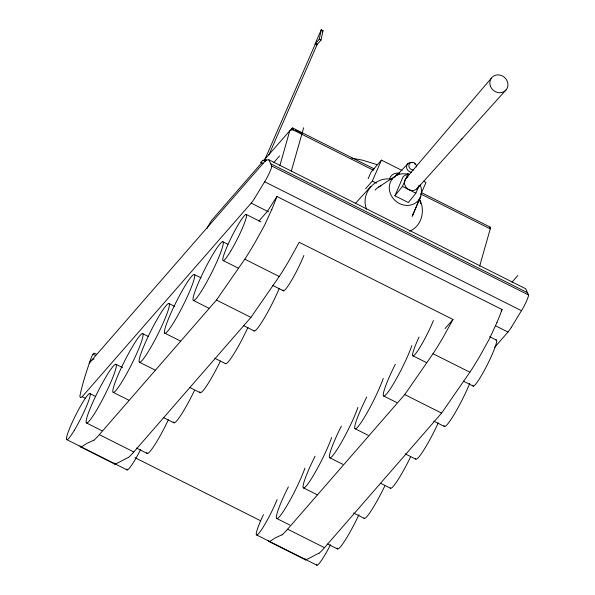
<?xml version="1.0" encoding="UTF-8"?>
<svg xmlns="http://www.w3.org/2000/svg" width="595" height="595" viewBox="0 0 595 595"><rect width="100%" height="100%" fill="white"/><g stroke="black" fill="none" stroke-linecap="round" stroke-linejoin="round"><path stroke-width="0.89" d="M321.27 29.75L315.023 44.045L319.277 39.181L321.27 29.75L323.018 30.628L321.017 40.058L316.771 44.922M279.806 165.819L289.765 130.796L291.409 129.97L293.61 129.807M291.319 171.144L303.643 127.776M479.615 266.285L490.25 228.882A10.479 1.227 -63.3 0 0 489.663 227.625M271.811 209.418L264.515 225.356L255.002 242.567A108.156 12.696 -63.3 0 1 252.942 246.062L248.688 253.068A65.391 7.676 -63.3 0 1 244.746 259.197L216.454 300.066L98.041 436.128A118.368 13.893 -63.3 0 1 93.809 440.307M496.959 322.453L489.655 338.391L480.15 355.609A108.156 12.696 -63.3 0 1 478.09 359.097L473.828 366.103A65.391 7.676 -63.3 0 1 469.886 372.232L441.594 413.101L323.182 549.17A118.368 13.893 -63.3 0 1 318.95 553.343M412.119 216.513L419.973 198.053M413.071 214.319L420.791 196.157M419.2 185.581L415.875 193.182L408.341 202.545L394.902 195.792L403.239 176.447L407.969 173.77L409.553 174.558M264.864 159.482L315.409 43.792M322.282 32.309L323.018 30.628M268.925 154.879L317.239 44.29M368.156 178.716L371.079 172.014L381.462 160.122L402.071 170.475M365.59 188.764L372.306 181.073L381.462 160.122M394.902 195.792L402.436 186.428L407.969 173.77M420.851 194.208L425.975 182.472L423.506 181.23M132.521 453.442L250.934 317.373L279.226 276.497A65.391 7.676 -63.3 0 0 283.168 270.375L287.422 263.369A108.454 12.733 -63.3 0 0 289.349 260.112L299.196 242.269L452.996 319.485L443.141 337.32A108.454 12.733 -63.3 0 1 441.222 340.585L437.548 346.647A66.328 7.787 -63.3 0 1 433.019 353.72L404.726 394.589L286.314 530.658M501.131 311.059L502.061 309.526L276.913 196.491L267.453 211.277L258.914 221.065M254.667 198.209L260.067 189.284A68.641 8.055 -63.3 0 1 264.678 181.765A10.479 1.227 -63.3 0 0 269.639 172.357A10.479 1.227 -63.3 0 0 271.699 166.012L268.866 159.802L263.02 160.315L260.543 162.435L263.027 163.685M511.477 327.138L516.877 318.213A68.641 8.055 -63.3 0 1 521.488 310.702A10.479 1.227 -63.3 0 0 526.449 301.286A10.479 1.227 -63.3 0 0 528.509 294.949L525.675 288.739L268.866 159.802M491.225 78.302L405.649 178.812M273.76 162.613L279.598 155.927M80.459 397.386A50.047 5.876 -63.3 0 0 82.222 396.672L251.179 203.111L268.576 211.842M445.053 328.574L452.996 319.485M511.968 282.209L517.799 275.522M494.564 347.421L507.989 332.04L495.561 325.807M293.402 129.36L291.751 128.527L263.882 160.338M262.038 162.428L212.199 219.733A10.479 1.227 -63.3 0 0 207.03 228.465M416.85 188.905L506.546 89.339M461.08 139.818L462.099 138.702M355.498 203.289L370.804 186.466M396.515 175.585L407.932 163.647M93.854 440.211L87.115 443.268L81.671 446.778L80.518 446.882L79.975 445.796M128.334 457.525C123.797 459.504 119.394 462.322 114.999 464.197L80.518 446.882M282.127 534.741L275.388 537.791L269.944 541.309L268.799 541.405L268.248 540.32M318.994 553.246C314.465 555.224 310.062 558.043 305.666 559.917L268.799 541.405M378.784 186.964L394.864 176.499M409.583 231.15C421.885 226.271 425.522 210.243 419.564 199.176M316.696 44.707L316.771 44.684A3.087 1.272 23.6 0 0 317.269 44.156L315.952 43.383A3.087 1.272 23.6 0 0 315.38 43.933L315.647 44.491M392.001 179.34C375.505 175.904 360.146 193.286 366.527 209.142M351.779 158.203L362.31 160.122L377.215 164.674M295.373 130.104L298.861 131.681L301.799 134.269M266.62 160.36L266.158 159.914L89.176 363.129A11.082 9.483 8.6 0 1 94.04 358.949M80.466 397.371L79.983 396.761A36.734 4.314 -63.3 0 1 79.901 396.002C82.571 382.786 87.049 369.8 91.451 357.067A8.776 1.026 -63.3 0 1 93.013 354.189M319.277 39.181L321.017 40.058M292.68 127.97L374.255 168.921M421.223 192.505L490.429 227.253M373.586 170.304L292.502 129.598A10.479 1.227 -63.3 0 0 291.751 128.527M420.747 193.985L490.25 228.882M402.436 186.428L415.875 193.182M372.306 181.073L376.427 183.141M270.963 163.863L527.772 292.8M263.02 160.315L265.504 161.565M271.699 166.012L528.509 294.949M264.671 181.773L521.48 310.709M246.122 214.401L260.982 221.861M489.603 336.644L496.208 339.961M222.954 241.793A32.844 3.853 -63.3 0 1 203.46 287.787A32.844 3.853 -63.3 0 1 198.023 283.733A32.844 3.853 -63.3 0 1 222.954 241.793L227.878 244.27M244.746 259.189L279.226 276.497M433.019 353.713L469.894 372.225M223.237 260.588L238.097 268.048M272.778 285.459L283.51 290.843M413.056 355.884L426.265 362.519M463.416 381.172L473.322 386.148M194.379 274.526A32.844 3.853 -63.3 0 1 174.893 320.519A32.844 3.853 -63.3 0 1 169.449 316.473A32.844 3.853 -63.3 0 1 194.379 274.526L200.946 277.828M216.454 300.066L250.934 317.373M404.726 394.589L441.594 413.101M193.345 300.416L208.942 308.247M243.422 325.554L254.095 330.917M383.641 395.958L396.776 402.555M433.725 421.096L444.398 426.459M169.025 303.569A32.844 3.853 -63.3 0 1 149.538 349.562A32.844 3.853 -63.3 0 1 144.102 345.517A32.844 3.853 -63.3 0 1 169.025 303.569L174.774 306.455M164.77 333.148L180.367 340.98M214.847 358.294L225.52 363.649M355.074 428.69L368.208 435.287M405.15 453.836L415.823 459.191M142.748 333.683A32.844 3.853 -63.3 0 1 123.254 379.67A32.844 3.853 -63.3 0 1 117.817 375.624A32.844 3.853 -63.3 0 1 142.748 333.683L148.49 336.569M139.416 362.191L155.012 370.023M189.5 387.338L200.173 392.693M329.719 457.734L342.854 464.331M380.622 483.289L390.476 488.235M96.613 354.337L94.122 353.088L93.013 354.166L95.505 355.416M116.025 364.296A32.844 3.853 -63.3 0 1 96.531 410.29A32.844 3.853 -63.3 0 1 91.095 406.244A32.844 3.853 -63.3 0 1 116.025 364.296L122.592 367.598M113.139 392.306L128.736 400.137M163.216 417.445L173.889 422.807M303.435 487.848L317.395 494.854M353.519 512.987L364.192 518.349M89.793 393.511L95.572 396.411M82.214 396.687L85.524 398.353M86.409 422.919L102.013 430.75M136.493 448.065L147.166 453.42M276.712 518.461L289.847 525.058M327.614 544.016L337.469 548.962M99.35 434.662L133.83 451.977M287.63 529.193L324.498 547.705M134.968 457.667L260.655 520.766M66.908 439.69L127.174 469.953M256.72 534.994L316.994 565.25M305.666 559.917L305.116 558.831M114.999 464.197L114.456 463.103M168.355 419.81A32.844 3.853 -63.3 0 1 146.839 452.46M194.431 390.551A32.844 3.853 -63.3 0 1 173.562 421.848M220.395 361.098A32.844 3.853 -63.3 0 1 199.846 391.733M247.974 327.317A32.844 3.853 -63.3 0 1 225.297 363.307M279.226 288.486A32.844 3.853 -63.3 0 1 263.682 319.173A32.844 3.853 -63.3 0 1 253.864 330.575M140.732 449.389A25.801 3.027 -63.3 0 1 126.728 468.972M303.881 255.448A25.801 3.027 -63.3 0 1 290.739 281.747A25.801 3.027 -63.3 0 1 283.064 289.869M358.971 514.675A32.844 3.853 -63.3 0 1 337.142 548.002M304.9 468.146A32.844 3.853 -63.3 0 1 279.442 516.691A32.844 3.853 -63.3 0 1 288.382 486.814M384.734 486.093A32.844 3.853 -63.3 0 1 363.962 518.007M331.623 437.526A32.844 3.853 -63.3 0 1 306.165 486.07A32.844 3.853 -63.3 0 1 315.105 456.194M410.699 456.64A32.844 3.853 -63.3 0 1 390.246 487.893M357.9 407.419A32.844 3.853 -63.3 0 1 332.449 455.963A32.844 3.853 -63.3 0 1 341.381 426.087M438.277 422.859A32.844 3.853 -63.3 0 1 415.496 458.232M383.254 378.375A32.844 3.853 -63.3 0 1 357.796 426.92A32.844 3.853 -63.3 0 1 366.736 397.044M469.805 383.373A32.844 3.853 -63.3 0 1 453.487 415.541A32.844 3.853 -63.3 0 1 444.071 425.499M411.829 345.643A32.844 3.853 -63.3 0 1 386.371 394.188A32.844 3.853 -63.3 0 1 395.311 364.311M330.545 544.685A25.801 3.027 -63.3 0 1 316.547 564.268M277.099 499.599A25.801 3.027 -63.3 0 1 258.55 533.67A25.801 3.027 -63.3 0 1 263.466 514.608M495.836 340.035A25.801 3.027 -63.3 0 1 486.948 365.456A25.801 3.027 -63.3 0 1 472.876 385.166M433.428 320.489A25.801 3.027 -63.3 0 1 415.117 354.3A25.801 3.027 -63.3 0 1 419.081 337.03M511.447 327.22A32.584 3.823 -63.3 0 1 508.011 331.98M254.638 198.284A32.584 3.823 -63.3 0 1 251.202 203.051M419.237 199.154A22.885 20.2 39.5 0 1 420.628 203.639M418.746 185.804A7.571 6.857 41.2 0 1 407.352 188.66A7.571 6.857 41.2 0 1 407.977 176.864M420.271 185.067A16.905 15.031 40 0 1 408.854 205.342A16.905 15.031 40 0 1 389.264 188.146A16.905 15.031 40 0 1 408.096 174.38M375.11 190.132A22.893 20.364 40 0 1 380.919 185.759M413.585 212.646A22.893 20.364 40 0 1 412.632 215.435M389.494 179.117A9.698 8.791 41.4 0 1 399.513 173.227M394.894 177.027A6.575 5.965 41.4 0 1 399.758 173.346M411.487 172.312A5.221 4.738 41.4 0 1 406.586 166.362A5.221 4.738 41.4 0 1 412.61 162.666M414.298 163.513A5.221 4.738 41.4 0 1 415.399 164.577M416.195 165.946A5.221 4.738 41.4 0 1 416.374 166.444M413.785 169.813A3.979 3.615 41.4 0 1 408.914 166.325A3.979 3.615 41.4 0 1 412.618 162.331A3.979 3.615 41.4 0 1 416.493 166.89M502.113 309.452A70.232 8.241 -63.3 0 1 496.929 322.49M276.965 196.417A70.232 8.241 -63.3 0 1 271.781 209.455M286.329 530.614A118.368 13.893 -63.3 0 1 282.082 534.831M132.536 453.397A118.368 13.893 -63.3 0 1 128.289 457.622M74.33 430.267A25.801 3.027 -63.3 0 0 90.046 393.645A25.801 3.027 -63.3 0 0 70.671 425.886A25.801 3.027 -63.3 0 0 74.33 430.267M230.667 251.164A25.801 3.027 -63.3 0 0 246.382 214.535A25.801 3.027 -63.3 0 0 227 246.784A25.801 3.027 -63.3 0 0 230.667 251.164M490.429 86.223A9.453 8.553 41.2 0 0 505.958 90.09A9.453 8.553 41.2 0 0 500.269 75.149A9.453 8.553 41.2 0 0 490.429 86.223"/></g></svg>
